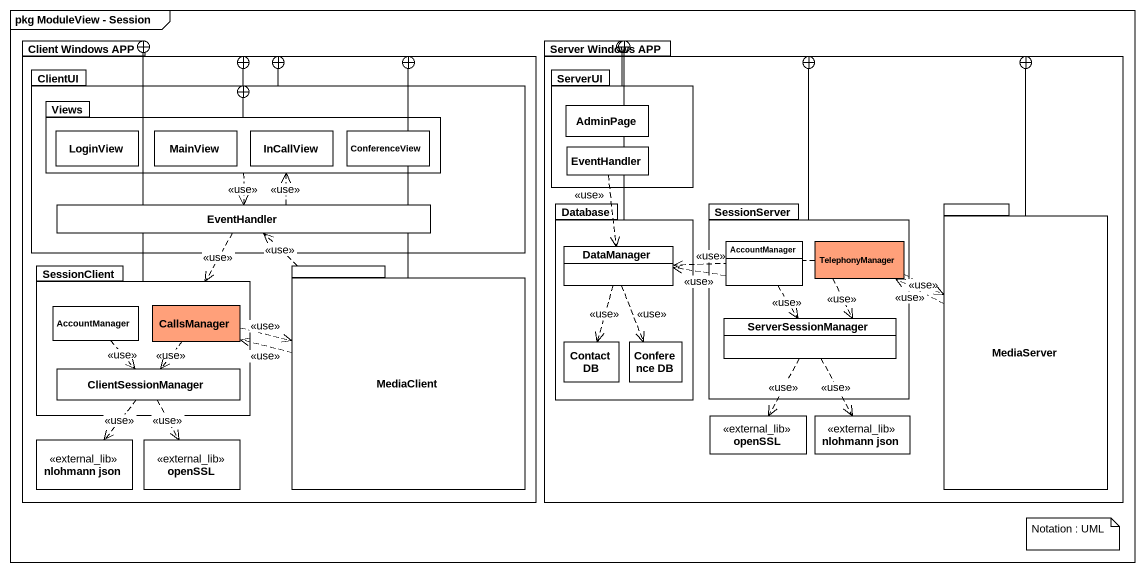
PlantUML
@startuml
mainframe pkg ModuleView - Session
hide circle
hide empty members
package "Client Windows APP" as Client_Windows_APP {
  package ClientUI {
    package Views {
      class LoginView
      class MainView
      class InCallView
      class ConferenceView
    }
    class "EventHandler" as EventHandler_2
  }
  package SessionClient {
    class "AccountManager" as AccountManager_2
    class CallsManager #FFA07A
    class ClientSessionManager
  }
  package MediaClient {
  }
  class "nlohmann json" as nlohmann_json_2 <<external_lib>>
  class "openSSL" as openSSL_2 <<external_lib>>
}
package "Server Windows APP" as Server_Windows_APP {
  package ServerUI {
    class AdminPage
    class EventHandler
  }
  package "Database" as Database_ {
    class DataManager
    class "Contact DB" as Contact_DB
    class "Conference DB" as Conference_DB
  }
  package SessionServer {
    class AccountManager
    class TelephonyManager #FFA07A
    class ServerSessionManager
  }
  package MediaServer {
  }
  class openSSL <<external_lib>>
  class "nlohmann json" as nlohmann_json <<external_lib>>
}
ClientUI --+ Client_Windows_APP
ServerUI --+ Server_Windows_APP
Views --+ Client_Windows_APP
Views --+ ClientUI
Views ..> EventHandler_2 : <<use>>
EventHandler ..> DataManager : <<use>>
EventHandler_2 .up.> Views : <<use>>
EventHandler_2 ..> SessionClient : <<use>>
Database_ -right-+ Server_Windows_APP
SessionServer -up-+ Server_Windows_APP
MediaServer -left-+ Server_Windows_APP
MediaServer .left.> TelephonyManager : <<use>>
SessionClient -right-+ Client_Windows_APP
MediaClient -up-+ Client_Windows_APP
MediaClient .up.> EventHandler_2 : <<use>>
MediaClient .left.> CallsManager : <<use>>
DataManager ..> Contact_DB : <<use>>
DataManager ..> Conference_DB : <<use>>
AccountManager .left.> DataManager : <<use>>
AccountManager ..> ServerSessionManager : <<use>>
TelephonyManager .right.> MediaServer : <<use>>
TelephonyManager .left.> DataManager : <<use>>
TelephonyManager ..> ServerSessionManager : <<use>>
AccountManager_2 ..> ClientSessionManager : <<use>>
CallsManager .right.> MediaClient : <<use>>
CallsManager ..> ClientSessionManager : <<use>>
ServerSessionManager ..> openSSL : <<use>>
ServerSessionManager ..> nlohmann_json : <<use>>
ClientSessionManager ..> nlohmann_json_2 : <<use>>
ClientSessionManager ..> openSSL_2 : <<use>>
note as N1
  Notation : UML
end note
@enduml
